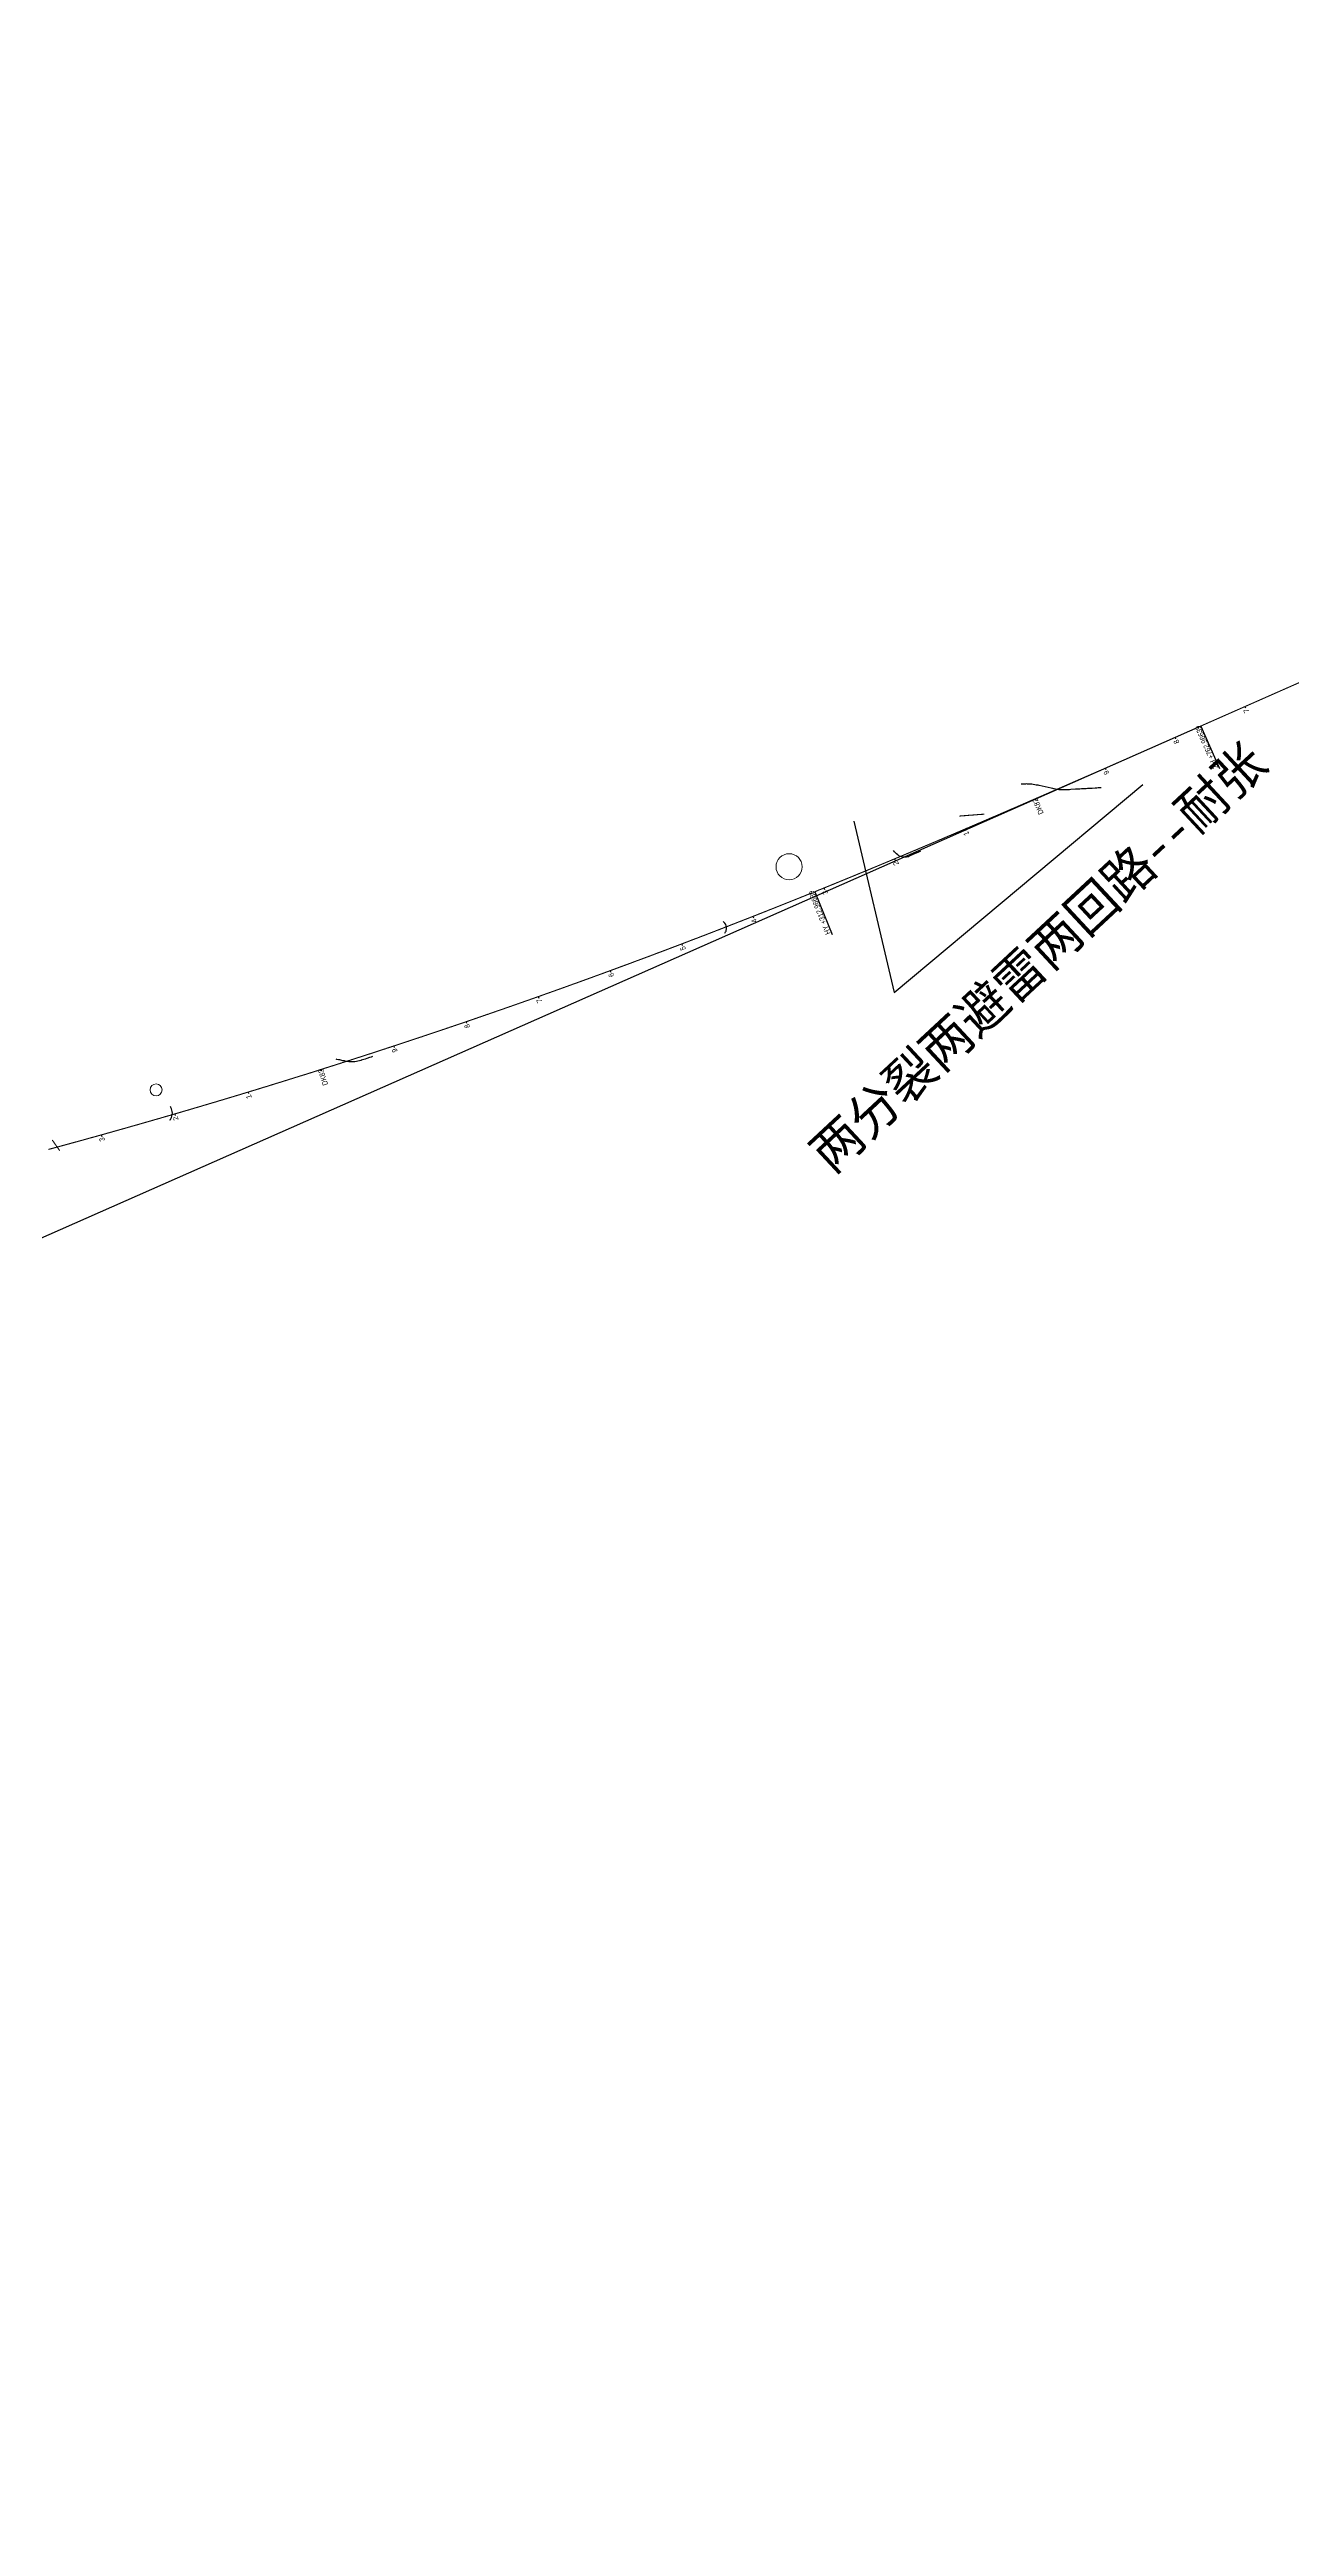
# Model space of a CAD drawing. Header units: millimetres. Extents: x 497834 to 621495, y 3353175 to 3430424.
# Drawn here: x 597195 to 598820, y 3391055 to 3394296 of the extents above; entities that cross this region are included whole.
import ezdxf

# ---------------------------------------------------------------- set-up
doc = ezdxf.new("R2010")
doc.units = ezdxf.units.MM
for name, color, linetype in [('DK改路中线', 7, 'Continuous'), ('dl2', 7, 'Continuous'), ('房屋圆', 7, 'Continuous'), ('沪乍杭打线-0.0-200.8段-施工系转设计系成果-2000坐标系-左线_中线_交点', 7, 'Continuous'), ('沪乍杭打线-0.0-200.8段-施工系转设计系成果-2000坐标系-左线_五大桩', 7, 'Continuous'), ('沪乍杭打线-0.0-200.8段-施工系转设计系成果-2000坐标系-左线_里程', 7, 'Continuous'), ('电力--两分裂两避雷两回路--耐张--0', 7, 'Continuous')]:
    doc.layers.add(name, color=color, linetype=linetype)
doc.styles.add('PM_LC', font='slromans.shx', dxfattribs={"width": 0.75, "bigfont": 'hztxt.shx'})
doc.styles.add('PM_QX', font='slromans.shx', dxfattribs={"width": 0.75, "bigfont": 'hztxt.shx'})

msp = doc.modelspace()

# ---------------------------------------------------------------- linework, layer by layer
at = {"layer": 'DK改路中线', "color": 3, "linetype": 'Continuous', "ltscale": 2, "flags": 128}
for points in [[(598466.4, 3393335.3), (598468.4, 3393335.3), (598470.4, 3393335.3), (598472.4, 3393335.3), (598472.7, 3393335.3, -0.053958), (598474.4, 3393335.3), (598476.4, 3393335.2), (598478.4, 3393335.1), (598480.4, 3393334.9), (598482.4, 3393334.7), (598484.3, 3393334.4), (598486.3, 3393334), (598488.3, 3393333.7), (598489.8, 3393333.4), (598490.2, 3393333.3), (598505.9, 3393329.8), (598507.8, 3393329.3), (598509, 3393329.1, 0.069437), (598509.8, 3393328.9), (598511.7, 3393328.5), (598513.7, 3393328.2), (598515.7, 3393327.9), (598517.7, 3393327.8), (598519.7, 3393327.6), (598521.7, 3393327.6), (598523.7, 3393327.6), (598525.5, 3393327.7), (598525.7, 3393327.7), (598527.7, 3393327.8), (598529.7, 3393327.9), (598531.7, 3393328), (598537.6, 3393328.4), (598539.6, 3393328.5), (598541.6, 3393328.6), (598543.6, 3393328.7), (598545.6, 3393328.8), (598551.6, 3393329.2), (598553.6, 3393329.3), (598557.6, 3393329.5), (598559.6, 3393329.6), (598563.6, 3393329.9), (598565.6, 3393330), (598567.6, 3393330.1), (598569.6, 3393330.2), (598571.1, 3393330.3)], [(598334.9, 3393246.9), (598333.1, 3393246.1), (598331.2, 3393245.3), (598325.7, 3393242.9), (598323.9, 3393242.1), (598320.2, 3393240.5), (598320, 3393240.3, -0.330122), (598318.4, 3393239.7), (598316.4, 3393239.3), (598314.4, 3393239.1), (598312.4, 3393239.1), (598310.5, 3393239.5), (598308.6, 3393240.1), (598306.7, 3393240.9), (598305.1, 3393242), (598303.5, 3393243.3), (598302.5, 3393244.3), (598302.2, 3393244.7), (598300.9, 3393246.3), (598299.6, 3393247.8)], [(598078.8, 3393139.7), (598079.8, 3393141.5), (598079.8, 3393141.5, 0.364526), (598080.6, 3393143.3), (598081, 3393145.3), (598081, 3393147.3), (598080.6, 3393149.2), (598079.9, 3393151.1), (598078.7, 3393152.7), (598077.3, 3393154.1), (598077.3, 3393154.2), (598076.5, 3393154.8)], [(597617.7, 3392978.2), (597615.8, 3392977.5), (597613.9, 3392976.9), (597610.1, 3392975.6), (597608.2, 3392975), (597606.3, 3392974.4), (597604.4, 3392973.7), (597603, 3392973.3, -0.135527), (597602.5, 3392973.1), (597600.6, 3392972.6), (597598.6, 3392972.1), (597596.7, 3392971.7), (597594.7, 3392971.5), (597592.7, 3392971.3), (597590.7, 3392971.2), (597588.7, 3392971.3), (597586.7, 3392971.4), (597584.7, 3392971.6), (597582.8, 3392971.9), (597581.8, 3392972.1), (597580.8, 3392972.4), (597578.8, 3392972.8), (597574.9, 3392973.7), (597573, 3392974.1), (597571, 3392974.5), (597570, 3392974.7)], [(597352.5, 3392894.9), (597353, 3392895.7, 0.287128), (597353.6, 3392896.5), (597354.5, 3392898.3), (597355.2, 3392900.2), (597355.6, 3392902.2), (597355.7, 3392904.2), (597355.6, 3392906.2), (597355.2, 3392908.1), (597354.5, 3392910), (597353.8, 3392911.6), (597353.6, 3392911.8), (597353.1, 3392912.7)]]:
    msp.add_lwpolyline(points, format="xyb", dxfattribs=at)
at = {"layer": 'DK改路中线', "color": 3, "linetype": 'Continuous', "ltscale": 2, "const_width": 1.4, "flags": 128}
for points in [[(598385.7, 3393292.9), (598387.6, 3393293.1), (598389.6, 3393293.2), (598391.6, 3393293.4), (598393.6, 3393293.5), (598395.6, 3393293.7), (598397.6, 3393293.9), (598399.6, 3393294), (598401.6, 3393294.2), (598403.6, 3393294.3), (598405.6, 3393294.5), (598407.6, 3393294.6), (598409.6, 3393294.8), (598413.6, 3393295.1), (598415.6, 3393295.2), (598417.6, 3393295.4), (598418.3, 3393295.4)], [(597208.3, 3392855), (597207.2, 3392856.6), (597206, 3392858.2), (597204.9, 3392859.9), (597203.7, 3392861.5), (597202.6, 3392863.1), (597201.4, 3392864.8), (597200.3, 3392866.4), (597199.1, 3392868), (597198.4, 3392869)]]:
    msp.add_lwpolyline(points, dxfattribs=at)
at = {"layer": 'dl2', "color": 3, "linetype": 'Continuous', "ltscale": 2, "const_width": 1.4, "flags": 128}
msp.add_lwpolyline([(600705.3, 3394295.4), (598701.9, 3393410.8), (598701, 3393410.4), (598700, 3393410), (598699.1, 3393409.6), (598698.2, 3393409.2), (598697.3, 3393408.8), (598696.4, 3393408.4), (598695.5, 3393408), (598694.6, 3393407.6), (598693.6, 3393407.2), (598692.7, 3393406.8), (598691.8, 3393406.3), (598690.9, 3393405.9), (598690, 3393405.5), (598689.1, 3393405.1), (598688.2, 3393404.7), (598687.2, 3393404.3), (598686.3, 3393403.9), (598685.4, 3393403.5), (598684.5, 3393403.1), (598683.6, 3393402.7), (598682.7, 3393402.3), (598681.8, 3393401.9), (598680.8, 3393401.5), (598679.9, 3393401.1), (598679, 3393400.7), (598678.1, 3393400.3), (598677.2, 3393399.9), (598676.3, 3393399.5), (598675.3, 3393399.1), (598674.4, 3393398.7), (598673.5, 3393398.3), (598672.6, 3393397.9), (598671.7, 3393397.5), (598670.8, 3393397.1), (598669.9, 3393396.7), (598668.9, 3393396.3), (598668, 3393395.8), (598667.1, 3393395.4), (598666.2, 3393395), (598665.3, 3393394.6), (598664.4, 3393394.2), (598663.5, 3393393.8), (598662.5, 3393393.4), (598661.6, 3393393), (598660.7, 3393392.6), (598659.8, 3393392.2), (598658.9, 3393391.8), (598658, 3393391.4), (598657.1, 3393391), (598656.1, 3393390.6), (598655.2, 3393390.2), (598654.3, 3393389.8), (598653.4, 3393389.4), (598652.5, 3393389), (598651.6, 3393388.6), (598650.6, 3393388.2), (598649.7, 3393387.8), (598648.8, 3393387.4), (598647.9, 3393387), (598647, 3393386.6), (598646.1, 3393386.2), (598645.2, 3393385.8), (598644.2, 3393385.4), (598643.3, 3393384.9), (598642.4, 3393384.5), (598641.5, 3393384.1), (598640.6, 3393383.7), (598639.7, 3393383.3), (598638.8, 3393382.9), (598637.8, 3393382.5), (598636.9, 3393382.1), (598636, 3393381.7), (598635.1, 3393381.3), (598634.2, 3393380.9), (598633.3, 3393380.5), (598632.3, 3393380.1), (598631.4, 3393379.7), (598630.5, 3393379.3), (598629.6, 3393378.9), (598628.7, 3393378.5), (598627.8, 3393378.1), (598626.9, 3393377.7), (598625.9, 3393377.3), (598625, 3393376.9), (598624.1, 3393376.5), (598623.2, 3393376.1), (598622.3, 3393375.7), (598621.4, 3393375.3), (598620.5, 3393374.9), (598619.5, 3393374.5), (598618.6, 3393374.1), (598617.7, 3393373.7), (598616.8, 3393373.3), (598615.9, 3393372.8), (598615, 3393372.4), (598614, 3393372), (598613.1, 3393371.6), (598612.2, 3393371.2), (598611.3, 3393370.8), (598610.4, 3393370.4), (598609.5, 3393370), (598608.6, 3393369.6), (598607.6, 3393369.2), (598606.7, 3393368.8), (598605.8, 3393368.4), (598604.9, 3393368), (598604, 3393367.6), (598603.1, 3393367.2), (598602.1, 3393366.8), (598601.2, 3393366.4), (598600.3, 3393366), (598599.4, 3393365.6), (598598.5, 3393365.2), (598597.6, 3393364.8), (598596.7, 3393364.4), (598595.7, 3393364), (598594.8, 3393363.6), (598593.9, 3393363.2), (598593, 3393362.8), (598592.1, 3393362.4), (598591.2, 3393362), (598590.2, 3393361.6), (598589.3, 3393361.2), (598588.4, 3393360.8), (598587.5, 3393360.4), (598586.6, 3393360), (598585.7, 3393359.6), (598584.8, 3393359.2), (598583.8, 3393358.8), (598582.9, 3393358.4), (598582, 3393357.9), (598581.1, 3393357.5), (598580.2, 3393357.1), (598579.3, 3393356.7), (598578.3, 3393356.3), (598577.4, 3393355.9), (598576.5, 3393355.5), (598575.6, 3393355.1), (598574.7, 3393354.7), (598573.8, 3393354.3), (598572.9, 3393353.9), (598571.9, 3393353.5), (598571, 3393353.1), (598570.1, 3393352.7), (598569.2, 3393352.3), (598568.3, 3393351.9), (598567.4, 3393351.5), (598566.4, 3393351.1), (598565.5, 3393350.7), (598564.6, 3393350.3), (598563.7, 3393349.9), (598562.8, 3393349.5), (598561.9, 3393349.1), (598560.9, 3393348.7), (598560, 3393348.3), (598559.1, 3393347.9), (598558.2, 3393347.5), (598557.3, 3393347.1), (598556.4, 3393346.7), (598555.5, 3393346.3), (598554.5, 3393345.9), (598553.6, 3393345.5), (598552.7, 3393345.1), (598551.8, 3393344.7), (598550.9, 3393344.3), (598550, 3393343.9), (598549, 3393343.5), (598548.1, 3393343.1), (598547.2, 3393342.7), (598546.3, 3393342.3), (598545.4, 3393341.9), (598544.5, 3393341.5), (598543.5, 3393341.1), (598542.6, 3393340.7), (598541.7, 3393340.3), (598540.8, 3393339.9), (598539.9, 3393339.5), (598539, 3393339.1), (598538, 3393338.7), (598537.1, 3393338.3), (598536.2, 3393337.9), (598535.3, 3393337.5), (598534.4, 3393337.1), (598533.5, 3393336.7), (598532.6, 3393336.3), (598531.6, 3393335.9), (598530.7, 3393335.5), (598529.8, 3393335.1), (598528.9, 3393334.7), (598528, 3393334.3), (598527.1, 3393333.9), (598526.1, 3393333.5), (598525.2, 3393333.1), (598524.3, 3393332.7), (598523.4, 3393332.3), (598522.5, 3393331.9), (598521.6, 3393331.5), (598520.6, 3393331.1), (598519.7, 3393330.7), (598518.8, 3393330.3), (598517.9, 3393329.9), (598517, 3393329.5), (598516.1, 3393329.1), (598515.1, 3393328.7), (598514.2, 3393328.3), (598513.3, 3393327.9), (598512.4, 3393327.5), (598511.5, 3393327.1), (598510.6, 3393326.7), (598509.6, 3393326.3), (598508.7, 3393325.9), (598507.8, 3393325.5), (598506.9, 3393325.1), (598506, 3393324.7), (598505.1, 3393324.3), (598504.1, 3393323.9), (598503.2, 3393323.5), (598502.3, 3393323.1), (598501.4, 3393322.7), (598500.5, 3393322.3), (598499.6, 3393321.9), (598498.6, 3393321.5), (598497.7, 3393321.1), (598496.8, 3393320.7), (598495.9, 3393320.3), (598495, 3393319.9), (598494.1, 3393319.5), (598493.1, 3393319.1), (598492.2, 3393318.7), (598491.3, 3393318.3), (598490.4, 3393317.9), (598489.5, 3393317.5), (598488.6, 3393317.1), (598487.6, 3393316.7), (598486.7, 3393316.3), (598485.8, 3393315.9), (598484.9, 3393315.5), (598484, 3393315.1), (598483.1, 3393314.7), (598482.1, 3393314.3), (598481.2, 3393313.9), (598480.3, 3393313.5), (598479.4, 3393313.1), (598478.5, 3393312.7), (598477.5, 3393312.3), (598476.6, 3393311.9), (598475.7, 3393311.5), (598474.8, 3393311.1), (598473.9, 3393310.7), (598473, 3393310.3), (598472, 3393309.9), (598471.1, 3393309.5), (598470.2, 3393309.1), (598469.3, 3393308.7), (598468.4, 3393308.3), (598467.5, 3393307.9), (598466.5, 3393307.5), (598465.6, 3393307.1), (598464.7, 3393306.7), (598463.8, 3393306.3), (598462.9, 3393305.9), (598462, 3393305.5), (598461, 3393305.1), (598460.1, 3393304.7), (598459.2, 3393304.3), (598458.3, 3393303.9), (598457.4, 3393303.5), (598456.4, 3393303.1), (598455.5, 3393302.8), (598454.6, 3393302.4), (598453.7, 3393302), (598452.8, 3393301.6), (598451.9, 3393301.2), (598450.9, 3393300.8), (598450, 3393300.4), (598449.1, 3393300), (598448.2, 3393299.6), (598447.3, 3393299.2), (598446.3, 3393298.8), (598445.4, 3393298.4), (598444.5, 3393298), (598443.6, 3393297.6), (598442.7, 3393297.2), (598441.8, 3393296.8), (598440.8, 3393296.4), (598439.9, 3393296), (598439, 3393295.6), (598438.1, 3393295.2), (598437.2, 3393294.8), (598436.2, 3393294.4), (598435.3, 3393294), (598434.4, 3393293.6), (598433.5, 3393293.2), (598432.6, 3393292.8), (598431.7, 3393292.4), (598430.7, 3393292), (598429.8, 3393291.7), (598428.9, 3393291.3), (598428, 3393290.9), (598427.1, 3393290.5), (598426.1, 3393290.1), (598425.2, 3393289.7), (598424.3, 3393289.3), (598423.4, 3393288.9), (598422.5, 3393288.5), (598421.6, 3393288.1), (598420.6, 3393287.7), (598419.7, 3393287.3), (598418.8, 3393286.9), (598417.9, 3393286.5), (598417, 3393286.1), (598416, 3393285.7), (598415.1, 3393285.3), (598414.2, 3393284.9), (598413.3, 3393284.5), (598412.4, 3393284.1), (598411.4, 3393283.8), (598410.5, 3393283.4), (598409.6, 3393283), (598408.7, 3393282.6), (598407.8, 3393282.2), (598406.9, 3393281.8), (598405.9, 3393281.4), (598405, 3393281), (598404.1, 3393280.6), (598403.2, 3393280.2), (598402.3, 3393279.8), (598401.3, 3393279.4), (598400.4, 3393279), (598399.5, 3393278.6), (598398.6, 3393278.2), (598397.7, 3393277.8), (598396.7, 3393277.5), (598395.8, 3393277.1), (598394.9, 3393276.7), (598394, 3393276.3), (598393.1, 3393275.9), (598392.1, 3393275.5), (598391.2, 3393275.1), (598390.3, 3393274.7), (598389.4, 3393274.3), (598388.5, 3393273.9), (598387.5, 3393273.5), (598386.6, 3393273.1), (598385.7, 3393272.7), (598384.8, 3393272.3), (598383.9, 3393271.9), (598382.9, 3393271.6), (598382, 3393271.2), (598381.1, 3393270.8), (598380.2, 3393270.4), (598379.3, 3393270), (598378.3, 3393269.6), (598377.4, 3393269.2), (598376.5, 3393268.8), (598375.6, 3393268.4), (598374.7, 3393268), (598373.7, 3393267.6), (598372.8, 3393267.2), (598371.9, 3393266.9), (598371, 3393266.5), (598370.1, 3393266.1), (598369.1, 3393265.7), (598368.2, 3393265.3), (598367.3, 3393264.9), (598366.4, 3393264.5), (598365.5, 3393264.1), (598364.5, 3393263.7), (598363.6, 3393263.3), (598362.7, 3393262.9), (598361.8, 3393262.5), (598360.9, 3393262.2), (598359.9, 3393261.8), (598359, 3393261.4), (598358.1, 3393261), (598357.2, 3393260.6), (598356.3, 3393260.2), (598355.3, 3393259.8), (598354.4, 3393259.4), (598353.5, 3393259), (598352.6, 3393258.6), (598351.7, 3393258.3), (598350.7, 3393257.9), (598349.8, 3393257.5), (598348.9, 3393257.1), (598348, 3393256.7), (598347.1, 3393256.3), (598346.1, 3393255.9), (598345.2, 3393255.5), (598344.3, 3393255.1), (598343.4, 3393254.7), (598342.4, 3393254.4), (598341.5, 3393254), (598340.6, 3393253.6), (598339.7, 3393253.2), (598338.8, 3393252.8), (598337.8, 3393252.4), (598336.9, 3393252), (598336, 3393251.6), (598335.1, 3393251.2), (598334.2, 3393250.9), (598333.2, 3393250.5), (598332.3, 3393250.1), (598331.4, 3393249.7), (598330.5, 3393249.3), (598329.6, 3393248.9), (598328.6, 3393248.5), (598327.7, 3393248.1), (598326.8, 3393247.7), (598325.9, 3393247.4), (598324.9, 3393247), (598324, 3393246.6), (598323.1, 3393246.2), (598322.2, 3393245.8), (598321.3, 3393245.4), (598320.3, 3393245), (598319.4, 3393244.6), (598318.5, 3393244.3), (598317.6, 3393243.9), (598316.6, 3393243.5), (598315.7, 3393243.1), (598314.8, 3393242.7), (598313.9, 3393242.3), (598313, 3393241.9), (598312, 3393241.5), (598311.1, 3393241.2), (598310.2, 3393240.8), (598309.3, 3393240.4), (598308.3, 3393240), (598307.4, 3393239.6), (598306.5, 3393239.2), (598305.6, 3393238.8), (598304.7, 3393238.5), (598303.7, 3393238.1), (598302.8, 3393237.7), (598301.9, 3393237.3), (598301, 3393236.9), (598300, 3393236.5), (598299.1, 3393236.1), (598298.2, 3393235.8), (598297.3, 3393235.4), (598296.4, 3393235), (598295.4, 3393234.6), (598294.5, 3393234.2), (598293.6, 3393233.8), (598292.7, 3393233.4), (598291.7, 3393233.1), (598290.8, 3393232.7), (598289.9, 3393232.3), (598289, 3393231.9), (598288, 3393231.5), (598287.1, 3393231.1), (598286.2, 3393230.8), (598285.3, 3393230.4), (598284.4, 3393230), (598283.4, 3393229.6), (598282.5, 3393229.2), (598281.6, 3393228.8), (598280.7, 3393228.4), (598279.7, 3393228.1), (598278.8, 3393227.7), (598277.9, 3393227.3), (598277, 3393226.9), (598276, 3393226.5), (598275.1, 3393226.1), (598274.2, 3393225.8), (598273.3, 3393225.4), (598272.3, 3393225), (598271.4, 3393224.6), (598270.5, 3393224.2), (598269.6, 3393223.8), (598268.7, 3393223.5), (598267.7, 3393223.1), (598266.8, 3393222.7), (598265.9, 3393222.3), (598265, 3393221.9), (598264, 3393221.6), (598263.1, 3393221.2), (598262.2, 3393220.8), (598261.3, 3393220.4), (598260.3, 3393220), (598259.4, 3393219.6), (598258.5, 3393219.3), (598257.6, 3393218.9), (598256.6, 3393218.5), (598255.7, 3393218.1), (598254.8, 3393217.7), (598253.9, 3393217.4), (598252.9, 3393217), (598252, 3393216.6), (598251.1, 3393216.2), (598250.2, 3393215.8), (598249.2, 3393215.4), (598248.3, 3393215.1), (598247.4, 3393214.7), (598246.5, 3393214.3), (598245.5, 3393213.9), (598244.6, 3393213.5), (598243.7, 3393213.2), (598242.8, 3393212.8), (598241.8, 3393212.4), (598240.9, 3393212), (598240, 3393211.6), (598239.1, 3393211.3), (598238.1, 3393210.9), (598237.2, 3393210.5), (598236.3, 3393210.1), (598235.4, 3393209.7), (598234.4, 3393209.4), (598233.5, 3393209), (598232.6, 3393208.6), (598231.7, 3393208.2), (598230.7, 3393207.8), (598229.8, 3393207.5), (598228.9, 3393207.1), (598228, 3393206.7), (598227, 3393206.3), (598226.1, 3393206), (598225.2, 3393205.6), (598224.3, 3393205.2), (598223.3, 3393204.8), (598222.4, 3393204.4), (598221.5, 3393204.1), (598220.6, 3393203.7), (598219.6, 3393203.3), (598218.7, 3393202.9), (598217.8, 3393202.6), (598216.9, 3393202.2), (598215.9, 3393201.8), (598215, 3393201.4), (598214.1, 3393201), (598213.2, 3393200.7), (598212.2, 3393200.3), (598211.3, 3393199.9), (598210.4, 3393199.5), (598209.4, 3393199.2), (598208.5, 3393198.8), (598207.6, 3393198.4), (598206.7, 3393198), (598205.7, 3393197.7), (598204.8, 3393197.3), (598203.9, 3393196.9), (598203, 3393196.5), (598202, 3393196.2), (598201.1, 3393195.8), (598200.2, 3393195.4), (598199.3, 3393195), (598198.3, 3393194.6), (598197.4, 3393194.3), (598196.5, 3393193.9, -0.27261), (598195.8, 3393193.2), (598195, 3393192.6), (598194.1, 3393192.2), (598193.1, 3393192), (598192.1, 3393192), (598191.8, 3393192), (598191.1, 3393191.7), (598190.2, 3393191.4), (598189.3, 3393191), (598188.4, 3393190.6), (598187.4, 3393190.2), (598187.2, 3393190.2), (598186.5, 3393189.9), (598185.6, 3393189.5), (598184.6, 3393189.1), (598183.7, 3393188.7), (598182.8, 3393188.4), (598182.6, 3393188.3), (598181.9, 3393188), (598180.9, 3393187.6), (598180, 3393187.3), (598179.1, 3393186.9), (598178.2, 3393186.5), (598177.9, 3393186.4), (598177.2, 3393186.1), (598176.3, 3393185.8), (598175.4, 3393185.4), (598174.4, 3393185), (598173.5, 3393184.6), (598173.3, 3393184.6), (598172.6, 3393184.3), (598171.7, 3393183.9), (598170.7, 3393183.5), (598169.8, 3393183.2), (598168.9, 3393182.8), (598168.6, 3393182.7), (598167.9, 3393182.4), (598167, 3393182), (598166.1, 3393181.7), (598165.2, 3393181.3), (598164.2, 3393180.9), (598164, 3393180.8), (598163.3, 3393180.6), (598162.4, 3393180.2), (598161.4, 3393179.8), (598160.5, 3393179.4), (598159.6, 3393179.1), (598159.4, 3393179), (598158.7, 3393178.7), (598157.7, 3393178.3), (598156.8, 3393178), (598155.9, 3393177.6), (598154.9, 3393177.2), (598154.7, 3393177.1), (598154, 3393176.8), (598153.1, 3393176.5), (598152.2, 3393176.1), (598151.2, 3393175.7), (598150.3, 3393175.4), (598150.1, 3393175.3), (598149.4, 3393175), (598148.4, 3393174.6), (598147.5, 3393174.3), (598146.6, 3393173.9), (598145.7, 3393173.5), (598145.4, 3393173.4), (598144.7, 3393173.1), (598143.8, 3393172.8), (598142.9, 3393172.4), (598141.9, 3393172), (598141, 3393171.7), (598140.8, 3393171.6), (598140.1, 3393171.3), (598139.1, 3393170.9), (598138.2, 3393170.6), (598137.3, 3393170.2), (598136.4, 3393169.8), (598136.1, 3393169.7), (598135.4, 3393169.5), (598134.5, 3393169.1), (598133.6, 3393168.7), (598132.6, 3393168.4), (598131.7, 3393168), (598131.5, 3393167.9), (598130.8, 3393167.6), (598129.9, 3393167.3), (598128.9, 3393166.9), (598128, 3393166.5), (598127.1, 3393166.1), (598126.8, 3393166.1), (598126.1, 3393165.8), (598125.2, 3393165.4), (598124.3, 3393165), (598123.3, 3393164.7), (598122.4, 3393164.3), (598122.2, 3393164.2), (598121.5, 3393163.9), (598120.5, 3393163.6), (598119.6, 3393163.2), (598118.7, 3393162.8), (598117.8, 3393162.5), (598117.5, 3393162.4), (598116.8, 3393162.1), (598115.9, 3393161.7), (598115, 3393161.4), (598114, 3393161), (598113.1, 3393160.7), (598112.9, 3393160.6), (598112.2, 3393160.3), (598111.2, 3393159.9), (598110.3, 3393159.6), (598109.4, 3393159.2), (598108.4, 3393158.8), (598108.2, 3393158.7), (598107.5, 3393158.5), (598106.6, 3393158.1), (598105.7, 3393157.7), (598104.7, 3393157.4), (598103.8, 3393157), (598103.6, 3393156.9), (598102.9, 3393156.6), (598101.9, 3393156.3), (598101, 3393155.9), (598100.1, 3393155.5), (598099.1, 3393155.2), (598098.9, 3393155.1), (598098.2, 3393154.8), (598097.3, 3393154.5), (598096.3, 3393154.1), (598095.4, 3393153.7), (598094.5, 3393153.4), (598094.3, 3393153.3), (598093.5, 3393153), (598092.6, 3393152.6), (598091.7, 3393152.3), (598090.8, 3393151.9), (598089.8, 3393151.5), (598089.6, 3393151.5), (598088.9, 3393151.2), (598088, 3393150.8), (598087, 3393150.5), (598086.1, 3393150.1), (598085.2, 3393149.7), (598084.9, 3393149.6), (598084.2, 3393149.4), (598083.3, 3393149), (598082.4, 3393148.6), (598081.4, 3393148.3), (598080.5, 3393147.9), (598080.3, 3393147.8), (598079.6, 3393147.6), (598078.6, 3393147.2), (598077.7, 3393146.8), (598076.8, 3393146.5), (598075.8, 3393146.1), (598075.6, 3393146), (598074.9, 3393145.7), (598074, 3393145.4), (598073, 3393145), (598072.1, 3393144.7), (598071.2, 3393144.3), (598071, 3393144.2), (598070.2, 3393143.9), (598069.3, 3393143.6), (598068.4, 3393143.2), (598067.4, 3393142.9), (598066.5, 3393142.5), (598066.3, 3393142.4), (598065.6, 3393142.1), (598064.6, 3393141.8), (598063.7, 3393141.4), (598062.8, 3393141.1), (598061.9, 3393140.7), (598061.6, 3393140.6), (598060.9, 3393140.3), (598060, 3393140), (598059.1, 3393139.6), (598058.1, 3393139.3), (598057.2, 3393138.9), (598057, 3393138.8), (598056.3, 3393138.5), (598055.3, 3393138.2), (598054.4, 3393137.8), (598053.5, 3393137.5), (598052.5, 3393137.1), (598052.3, 3393137), (598051.6, 3393136.7), (598050.7, 3393136.4), (598049.7, 3393136), (598048.8, 3393135.7), (598047.9, 3393135.3), (598047.6, 3393135.2), (598046.9, 3393135), (598046, 3393134.6), (598045, 3393134.2), (598044.1, 3393133.9), (598043.2, 3393133.5), (598043, 3393133.4), (598042.2, 3393133.2), (598041.3, 3393132.8), (598040.4, 3393132.5), (598039.4, 3393132.1), (598038.5, 3393131.7), (598038.3, 3393131.6), (598037.6, 3393131.4), (598036.6, 3393131), (598035.7, 3393130.7), (598034.8, 3393130.3), (598033.8, 3393130), (598033.6, 3393129.9), (598032.9, 3393129.6), (598032, 3393129.2), (598031, 3393128.9), (598030.1, 3393128.5), (598029.2, 3393128.2), (598028.9, 3393128.1), (598028.2, 3393127.8), (598027.3, 3393127.5), (598026.4, 3393127.1), (598025.4, 3393126.7), (598024.5, 3393126.4), (598024.3, 3393126.3), (598023.6, 3393126), (598022.6, 3393125.7), (598021.7, 3393125.3), (598020.8, 3393125), (598019.8, 3393124.6), (598019.6, 3393124.5), (598018.9, 3393124.3), (598018, 3393123.9), (598017, 3393123.5), (598016.1, 3393123.2), (598015.1, 3393122.8), (598014.9, 3393122.8), (598014.2, 3393122.5), (598013.3, 3393122.1), (598012.3, 3393121.8), (598011.4, 3393121.4), (598010.5, 3393121.1), (598010.2, 3393121), (598009.5, 3393120.7), (598008.6, 3393120.4), (598007.7, 3393120), (598006.7, 3393119.7), (598005.8, 3393119.3), (598005.6, 3393119.2), (598004.9, 3393118.9), (598003.9, 3393118.6), (598003, 3393118.2), (598002.1, 3393117.9), (598001.1, 3393117.5), (598000.9, 3393117.4), (598000.2, 3393117.2), (597999.2, 3393116.8), (597998.3, 3393116.5), (597997.4, 3393116.1), (597996.4, 3393115.8), (597996.2, 3393115.7), (597995.5, 3393115.4), (597994.6, 3393115.1), (597993.6, 3393114.7), (597992.7, 3393114.4), (597991.8, 3393114), (597991.5, 3393113.9), (597990.8, 3393113.7), (597989.9, 3393113.3), (597989, 3393113), (597988, 3393112.6), (597987.1, 3393112.3), (597986.9, 3393112.2), (597986.1, 3393111.9), (597985.2, 3393111.5), (597984.3, 3393111.2), (597983.3, 3393110.8), (597982.4, 3393110.5), (597982.2, 3393110.4), (597981.5, 3393110.1), (597980.5, 3393109.8), (597979.6, 3393109.4), (597978.7, 3393109.1), (597977.7, 3393108.7), (597977.5, 3393108.7), (597976.8, 3393108.4), (597975.8, 3393108), (597974.9, 3393107.7), (597974, 3393107.3), (597973, 3393107), (597972.8, 3393106.9), (597972.1, 3393106.6), (597971.2, 3393106.3), (597970.2, 3393105.9), (597969.3, 3393105.6), (597968.3, 3393105.2), (597968.1, 3393105.2), (597967.4, 3393104.9), (597966.5, 3393104.5), (597965.5, 3393104.2), (597964.6, 3393103.9), (597963.7, 3393103.5), (597963.4, 3393103.4), (597962.7, 3393103.2), (597961.8, 3393102.8), (597960.8, 3393102.5), (597959.9, 3393102.1), (597959, 3393101.8), (597958.7, 3393101.7), (597958, 3393101.4), (597957.1, 3393101.1), (597956.2, 3393100.7), (597955.2, 3393100.4), (597954.3, 3393100), (597954.1, 3393099.9), (597953.3, 3393099.7), (597952.4, 3393099.3), (597951.5, 3393099), (597950.5, 3393098.6), (597949.6, 3393098.3), (597949.4, 3393098.2), (597948.7, 3393097.9), (597947.7, 3393097.6), (597946.8, 3393097.2), (597945.8, 3393096.9), (597944.9, 3393096.5), (597944.7, 3393096.5), (597944, 3393096.2), (597943, 3393095.9), (597942.1, 3393095.5), (597941.2, 3393095.2), (597940.2, 3393094.8), (597940, 3393094.7), (597939.3, 3393094.5), (597938.3, 3393094.1), (597937.4, 3393093.8), (597936.5, 3393093.4), (597935.5, 3393093.1), (597935.3, 3393093), (597934.6, 3393092.7), (597933.6, 3393092.4), (597932.7, 3393092.1), (597931.8, 3393091.7), (597930.8, 3393091.4), (597930.6, 3393091.3), (597929.9, 3393091), (597929, 3393090.7), (597928, 3393090.3), (597927.1, 3393090), (597926.1, 3393089.6), (597925.9, 3393089.6), (597925.2, 3393089.3), (597924.3, 3393089), (597923.3, 3393088.6), (597922.4, 3393088.3), (597921.4, 3393087.9), (597921.2, 3393087.8), (597920.5, 3393087.6), (597919.6, 3393087.2), (597918.6, 3393086.9), (597917.7, 3393086.5), (597916.7, 3393086.2), (597916.5, 3393086.1), (597915.8, 3393085.9), (597914.9, 3393085.5), (597913.9, 3393085.2), (597913, 3393084.8), (597912.1, 3393084.5), (597911.8, 3393084.4), (597911.1, 3393084.1), (597910.2, 3393083.8), (597909.2, 3393083.5), (597908.3, 3393083.1), (597907.4, 3393082.8), (597907.1, 3393082.7), (597906.4, 3393082.4), (597905.5, 3393082.1), (597904.5, 3393081.7), (597903.6, 3393081.4), (597902.7, 3393081.1), (597902.4, 3393081), (597901.7, 3393080.7), (597900.8, 3393080.4), (597899.8, 3393080), (597898.9, 3393079.7), (597898, 3393079.4), (597897.7, 3393079.3), (597897, 3393079), (597896.1, 3393078.7), (597895.1, 3393078.3), (597894.2, 3393078), (597893.3, 3393077.7), (597893, 3393077.6), (597892.3, 3393077.3), (597891.4, 3393077), (597890.4, 3393076.6), (597889.5, 3393076.3), (597888.6, 3393075.9), (597888.3, 3393075.9), (597887.6, 3393075.6), (597886.7, 3393075.3), (597885.7, 3393074.9), (597884.8, 3393074.6), (597883.9, 3393074.2), (597883.6, 3393074.2), (597882.9, 3393073.9), (597882, 3393073.6), (597881, 3393073.2), (597880.1, 3393072.9), (597879.2, 3393072.6), (597878.9, 3393072.5), (597878.2, 3393072.2), (597877.3, 3393071.9), (597876.3, 3393071.5), (597875.4, 3393071.2), (597874.4, 3393070.9), (597874.2, 3393070.8), (597873.5, 3393070.5), (597872.6, 3393070.2), (597871.6, 3393069.8), (597870.7, 3393069.5), (597869.7, 3393069.2), (597869.5, 3393069.1), (597868.8, 3393068.8), (597867.9, 3393068.5), (597866.9, 3393068.2), (597866, 3393067.8), (597865, 3393067.5), (597864.8, 3393067.4), (597864.1, 3393067.1), (597863.2, 3393066.8), (597862.2, 3393066.5), (597861.3, 3393066.1), (597860.3, 3393065.8), (597860.1, 3393065.7), (597859.4, 3393065.5), (597858.4, 3393065.1), (597857.5, 3393064.8), (597856.6, 3393064.4), (597855.6, 3393064.1), (597855.4, 3393064), (597854.7, 3393063.8), (597853.7, 3393063.4), (597852.8, 3393063.1), (597851.9, 3393062.8), (597850.9, 3393062.4), (597850.7, 3393062.3), (597850, 3393062.1), (597849, 3393061.8), (597848.1, 3393061.4), (597847.1, 3393061.1), (597846.2, 3393060.7), (597846, 3393060.7), (597845.3, 3393060.4), (597844.3, 3393060.1), (597843.4, 3393059.7), (597842.4, 3393059.4), (597841.5, 3393059.1), (597841.3, 3393059), (597840.5, 3393058.7), (597839.6, 3393058.4), (597838.7, 3393058.1), (597837.7, 3393057.7), (597836.8, 3393057.4), (597836.5, 3393057.3), (597835.8, 3393057.1), (597834.9, 3393056.7), (597833.9, 3393056.4), (597833, 3393056.1), (597832.1, 3393055.7), (597831.8, 3393055.7), (597831.1, 3393055.4), (597830.2, 3393055.1), (597829.2, 3393054.7), (597828.3, 3393054.4), (597827.4, 3393054.1), (597827.1, 3393054), (597826.4, 3393053.7), (597825.5, 3393053.4), (597824.5, 3393053.1), (597823.6, 3393052.7), (597822.6, 3393052.4), (597822.4, 3393052.3), (597821.7, 3393052.1), (597820.7, 3393051.7), (597819.8, 3393051.4), (597818.9, 3393051.1), (597817.9, 3393050.7), (597817.7, 3393050.7), (597817, 3393050.4), (597816, 3393050.1), (597815.1, 3393049.7), (597814.1, 3393049.4), (597813.2, 3393049.1), (597813, 3393049), (597812.3, 3393048.7), (597811.3, 3393048.4), (597810.4, 3393048.1), (597809.4, 3393047.8), (597808.5, 3393047.4), (597808.3, 3393047.3), (597807.5, 3393047.1), (597806.6, 3393046.8), (597805.7, 3393046.4), (597804.7, 3393046.1), (597803.8, 3393045.8), (597803.5, 3393045.7), (597802.8, 3393045.4), (597801.9, 3393045.1), (597800.9, 3393044.8), (597800, 3393044.4), (597799, 3393044.1), (597798.8, 3393044), (597798.1, 3393043.8), (597797.2, 3393043.5), (597796.2, 3393043.1), (597795.3, 3393042.8), (597794.3, 3393042.5), (597794.1, 3393042.4), (597793.4, 3393042.1), (597792.4, 3393041.8), (597791.5, 3393041.5), (597790.6, 3393041.2), (597789.6, 3393040.8), (597789.4, 3393040.7), (597788.7, 3393040.5), (597787.7, 3393040.2), (597786.8, 3393039.8), (597785.8, 3393039.5), (597784.9, 3393039.2), (597784.7, 3393039.1), (597783.9, 3393038.9), (597783, 3393038.5), (597782, 3393038.2), (597781.1, 3393037.9), (597780.2, 3393037.5), (597779.9, 3393037.5), (597779.2, 3393037.2), (597778.3, 3393036.9), (597777.3, 3393036.6), (597776.4, 3393036.2), (597775.4, 3393035.9), (597775.2, 3393035.8), (597774.5, 3393035.6), (597773.5, 3393035.2), (597772.6, 3393034.9), (597771.7, 3393034.6), (597770.7, 3393034.3), (597770.5, 3393034.2), (597769.8, 3393033.9), (597768.8, 3393033.6), (597767.9, 3393033.3), (597766.9, 3393033), (597766, 3393032.6), (597765.8, 3393032.6), (597765, 3393032.3), (597764.1, 3393032), (597763.1, 3393031.7), (597762.2, 3393031.3), (597761.3, 3393031), (597761, 3393030.9), (597760.3, 3393030.7), (597759.4, 3393030.4), (597758.4, 3393030), (597757.5, 3393029.7), (597756.5, 3393029.4), (597756.3, 3393029.3), (597755.6, 3393029.1), (597754.6, 3393028.7), (597753.7, 3393028.4), (597752.7, 3393028.1), (597751.8, 3393027.8), (597751.6, 3393027.7), (597750.9, 3393027.4), (597749.9, 3393027.1), (597749, 3393026.8), (597748, 3393026.5), (597747.1, 3393026.1), (597746.8, 3393026.1), (597746.1, 3393025.8), (597745.2, 3393025.5), (597744.2, 3393025.2), (597743.3, 3393024.8), (597742.3, 3393024.5), (597742.1, 3393024.4), (597741.4, 3393024.2), (597740.4, 3393023.9), (597739.5, 3393023.5), (597738.6, 3393023.2), (597737.6, 3393022.9), (597737.4, 3393022.8), (597736.7, 3393022.6), (597735.7, 3393022.2), (597734.8, 3393021.9), (597733.8, 3393021.6), (597732.9, 3393021.3), (597732.6, 3393021.2), (597731.9, 3393021), (597731, 3393020.6), (597730, 3393020.3), (597729.1, 3393020), (597728.1, 3393019.7), (597727.9, 3393019.6), (597727.2, 3393019.3), (597726.3, 3393019), (597725.3, 3393018.7), (597724.4, 3393018.4), (597723.4, 3393018.1), (597723.2, 3393018), (597722.5, 3393017.7), (597721.5, 3393017.4), (597720.6, 3393017.1), (597719.6, 3393016.8), (597718.7, 3393016.5), (597718.4, 3393016.4), (597717.7, 3393016.1), (597716.8, 3393015.8), (597715.8, 3393015.5), (597714.9, 3393015.2), (597713.9, 3393014.9), (597713.7, 3393014.8), (597713, 3393014.5), (597712, 3393014.2), (597711.1, 3393013.9), (597710.1, 3393013.6), (597709.2, 3393013.3), (597709, 3393013.2), (597708.3, 3393012.9), (597707.3, 3393012.6), (597706.4, 3393012.3), (597705.4, 3393012), (597704.5, 3393011.7), (597704.2, 3393011.6), (597703.5, 3393011.3), (597702.6, 3393011), (597701.6, 3393010.7), (597700.7, 3393010.4), (597699.7, 3393010.1), (597699.5, 3393010), (597698.8, 3393009.7), (597697.8, 3393009.4), (597696.9, 3393009.1), (597695.9, 3393008.8), (597695, 3393008.5), (597694.8, 3393008.4), (597694, 3393008.2), (597693.1, 3393007.8), (597692.1, 3393007.5), (597691.2, 3393007.2), (597690.2, 3393006.9), (597690, 3393006.8), (597689.3, 3393006.6), (597688.3, 3393006.2), (597687.4, 3393005.9), (597686.5, 3393005.6), (597685.5, 3393005.3), (597685.3, 3393005.2), (597684.6, 3393005), (597683.6, 3393004.7), (597682.7, 3393004.3), (597681.7, 3393004), (597680.8, 3393003.7), (597680.5, 3393003.6), (597679.8, 3393003.4), (597678.9, 3393003.1), (597677.9, 3393002.8), (597677, 3393002.4), (597676, 3393002.1), (597675.8, 3393002.1), (597675.1, 3393001.8), (597674.1, 3393001.5), (597673.2, 3393001.2), (597672.2, 3393000.9), (597671.3, 3393000.5), (597671, 3393000.5), (597670.3, 3393000.2), (597669.4, 3392999.9), (597668.4, 3392999.6), (597667.5, 3392999.3), (597666.5, 3392999), (597666.3, 3392998.9), (597665.6, 3392998.7), (597664.6, 3392998.3), (597663.7, 3392998), (597662.7, 3392997.7), (597661.8, 3392997.4), (597661.5, 3392997.3), (597660.8, 3392997.1), (597659.9, 3392996.8), (597658.9, 3392996.5), (597658, 3392996.1), (597657, 3392995.8), (597656.8, 3392995.8), (597656.1, 3392995.5), (597655.1, 3392995.2), (597654.2, 3392994.9), (597653.2, 3392994.6), (597652.3, 3392994.3), (597652.1, 3392994.2), (597651.3, 3392993.9), (597650.4, 3392993.6), (597649.4, 3392993.3), (597648.5, 3392993), (597647.5, 3392992.7), (597647.3, 3392992.6), (597646.6, 3392992.4), (597645.6, 3392992.1), (597644.7, 3392991.8), (597643.7, 3392991.4), (597642.8, 3392991.1), (597642.6, 3392991.1), (597641.8, 3392990.8), (597640.9, 3392990.5), (597639.9, 3392990.2), (597639, 3392989.9), (597638, 3392989.6), (597637.8, 3392989.5), (597637.1, 3392989.3), (597636.1, 3392989), (597635.2, 3392988.6), (597634.2, 3392988.3), (597633.3, 3392988), (597633.1, 3392987.9), (597632.3, 3392987.7), (597631.4, 3392987.4), (597630.4, 3392987.1), (597629.5, 3392986.8), (597628.5, 3392986.5), (597628.3, 3392986.4), (597627.6, 3392986.2), (597626.6, 3392985.8), (597625.7, 3392985.5), (597624.7, 3392985.2), (597623.8, 3392984.9), (597623.5, 3392984.8), (597622.8, 3392984.6), (597621.9, 3392984.3), (597620.9, 3392984), (597620, 3392983.7), (597619, 3392983.4), (597618.8, 3392983.3), (597618.1, 3392983.1), (597617.1, 3392982.7), (597616.2, 3392982.4), (597615.2, 3392982.1), (597614.3, 3392981.8), (597614, 3392981.7), (597613.3, 3392981.5), (597612.4, 3392981.2), (597611.4, 3392980.9), (597610.5, 3392980.6), (597609.5, 3392980.3), (597609.3, 3392980.2), (597608.6, 3392980), (597607.6, 3392979.7), (597606.7, 3392979.3), (597605.7, 3392979), (597604.8, 3392978.7), (597604.5, 3392978.7), (597603.8, 3392978.4), (597602.9, 3392978.1), (597601.9, 3392977.8), (597601, 3392977.5), (597600, 3392977.2), (597599.8, 3392977.1), (597599.1, 3392976.9), (597598.1, 3392976.6), (597597.1, 3392976.3), (597596.2, 3392976), (597595.2, 3392975.7), (597595, 3392975.6), (597594.3, 3392975.4), (597593.3, 3392975), (597592.4, 3392974.7), (597591.4, 3392974.4), (597590.5, 3392974.1), (597590.3, 3392974.1), (597589.5, 3392973.8), (597588.6, 3392973.5), (597587.6, 3392973.2), (597586.7, 3392972.9), (597585.7, 3392972.6), (597585.5, 3392972.5), (597584.8, 3392972.3), (597583.8, 3392972), (597582.9, 3392971.7), (597581.9, 3392971.4), (597581, 3392971.1), (597580.7, 3392971), (597580, 3392970.8), (597579.1, 3392970.5), (597578.1, 3392970.2), (597577.2, 3392969.8), (597576.2, 3392969.5), (597576, 3392969.5), (597575.2, 3392969.2), (597574.3, 3392968.9), (597573.3, 3392968.6), (597572.4, 3392968.3), (597571.4, 3392968), (597571.2, 3392967.9), (597570.5, 3392967.7), (597569.5, 3392967.4), (597568.6, 3392967.1), (597567.6, 3392966.8), (597566.7, 3392966.5), (597566.4, 3392966.4), (597565.7, 3392966.2), (597564.8, 3392965.9), (597563.8, 3392965.6), (597562.9, 3392965.3), (597561.9, 3392965), (597561.7, 3392964.9), (597561, 3392964.7), (597560, 3392964.4), (597559.1, 3392964.1), (597558.1, 3392963.8), (597557.1, 3392963.5), (597556.9, 3392963.4), (597556.2, 3392963.2), (597555.2, 3392962.9), (597554.3, 3392962.6), (597553.3, 3392962.3), (597552.4, 3392962), (597552.1, 3392961.9), (597551.4, 3392961.7), (597550.5, 3392961.4), (597549.5, 3392961.1), (597548.6, 3392960.8), (597547.6, 3392960.5), (597547.4, 3392960.4), (597546.7, 3392960.2), (597545.7, 3392959.8), (597544.8, 3392959.5), (597543.8, 3392959.2), (597542.8, 3392958.9), (597542.6, 3392958.9), (597541.9, 3392958.6), (597540.9, 3392958.3), (597540, 3392958), (597539, 3392957.7), (597538.1, 3392957.4), (597537.8, 3392957.4), (597537.1, 3392957.1), (597536.2, 3392956.8), (597535.2, 3392956.5), (597534.3, 3392956.2), (597533.3, 3392955.9), (597533.1, 3392955.9), (597532.4, 3392955.6), (597531.4, 3392955.3), (597530.4, 3392955), (597529.5, 3392954.7), (597528.5, 3392954.4), (597528.3, 3392954.4), (597527.6, 3392954.1), (597526.6, 3392953.8), (597525.7, 3392953.5), (597524.7, 3392953.2), (597523.8, 3392953), (597523.5, 3392952.9), (597522.8, 3392952.7), (597521.9, 3392952.4), (597520.9, 3392952.1), (597519.9, 3392951.8), (597519, 3392951.5), (597518.8, 3392951.4), (597518, 3392951.2), (597517.1, 3392950.9), (597516.1, 3392950.6), (597515.2, 3392950.3), (597514.2, 3392950), (597514, 3392949.9), (597513.3, 3392949.7), (597512.3, 3392949.4), (597511.4, 3392949.1), (597510.4, 3392948.8), (597509.4, 3392948.5), (597509.2, 3392948.4), (597508.5, 3392948.2), (597507.5, 3392947.9), (597506.6, 3392947.6), (597505.6, 3392947.3), (597504.7, 3392947), (597504.4, 3392946.9), (597503.7, 3392946.7), (597502.8, 3392946.4), (597501.8, 3392946.1), (597500.8, 3392945.8), (597499.9, 3392945.5), (597499.7, 3392945.4), (597498.9, 3392945.2), (597498, 3392944.9), (597497, 3392944.6), (597496.1, 3392944.3), (597495.1, 3392944), (597494.9, 3392944), (597494.2, 3392943.7), (597493.2, 3392943.4), (597492.3, 3392943.2), (597491.3, 3392942.9), (597490.3, 3392942.6), (597490.1, 3392942.5), (597489.4, 3392942.3), (597488.4, 3392942), (597487.5, 3392941.7), (597486.5, 3392941.4), (597485.6, 3392941.1), (597485.3, 3392941), (597484.6, 3392940.8), (597483.7, 3392940.5), (597482.7, 3392940.2), (597481.7, 3392939.9), (597480.8, 3392939.6), (597480.6, 3392939.5), (597479.8, 3392939.3), (597478.9, 3392939), (597477.9, 3392938.7), (597477, 3392938.4), (597476, 3392938.2), (597475.8, 3392938.1), (597475, 3392937.9), (597474.1, 3392937.6), (597473.1, 3392937.3), (597472.2, 3392937), (597471.2, 3392936.7), (597471, 3392936.6), (597470.3, 3392936.4), (597469.3, 3392936.1), (597468.4, 3392935.8), (597467.4, 3392935.5), (597466.4, 3392935.2), (597466.2, 3392935.2), (597465.5, 3392934.9), (597464.5, 3392934.6), (597463.6, 3392934.3), (597462.6, 3392934.1), (597461.7, 3392933.8), (597461.4, 3392933.7), (597460.7, 3392933.5), (597459.7, 3392933.2), (597458.8, 3392932.9), (597457.8, 3392932.6), (597456.9, 3392932.3), (597456.6, 3392932.2), (597455.9, 3392932), (597455, 3392931.7), (597454, 3392931.4), (597453.1, 3392931.1), (597452.1, 3392930.9), (597451.9, 3392930.8), (597451.1, 3392930.6), (597450.2, 3392930.3), (597449.2, 3392930), (597448.3, 3392929.7), (597447.3, 3392929.4), (597447.1, 3392929.3), (597446.4, 3392929.1), (597445.4, 3392928.8), (597444.4, 3392928.5), (597443.5, 3392928.2), (597442.5, 3392928), (597442.3, 3392927.9), (597441.6, 3392927.7), (597440.6, 3392927.4), (597439.7, 3392927.1), (597438.7, 3392926.8), (597437.7, 3392926.5), (597437.5, 3392926.4), (597436.8, 3392926.2), (597435.8, 3392925.9), (597434.9, 3392925.6), (597433.9, 3392925.4), (597432.9, 3392925.1), (597432.7, 3392925), (597432, 3392924.8), (597431, 3392924.5), (597430.1, 3392924.2), (597429.1, 3392923.9), (597428.2, 3392923.6), (597427.9, 3392923.6), (597427.2, 3392923.3), (597426.2, 3392923), (597425.3, 3392922.8), (597424.3, 3392922.5), (597423.4, 3392922.2), (597423.1, 3392922.1), (597422.4, 3392921.9), (597421.5, 3392921.6), (597420.5, 3392921.3), (597419.5, 3392921), (597418.6, 3392920.8), (597418.3, 3392920.7), (597417.6, 3392920.5), (597416.7, 3392920.2), (597415.7, 3392919.9), (597414.8, 3392919.6), (597413.8, 3392919.3), (597413.6, 3392919.2), (597412.8, 3392919), (597411.9, 3392918.7), (597410.9, 3392918.5), (597410, 3392918.2), (597409, 3392917.9), (597408.8, 3392917.8), (597408, 3392917.6), (597407.1, 3392917.3), (597406.1, 3392917), (597405.2, 3392916.7), (597404.2, 3392916.5), (597404, 3392916.4), (597403.3, 3392916.2), (597402.3, 3392915.9), (597401.3, 3392915.6), (597400.4, 3392915.3), (597399.4, 3392915), (597399.2, 3392915), (597398.5, 3392914.8), (597397.5, 3392914.5), (597396.5, 3392914.2), (597395.6, 3392913.9), (597394.6, 3392913.6), (597394.4, 3392913.5), (597393.7, 3392913.3), (597392.7, 3392913), (597391.7, 3392912.8), (597390.8, 3392912.5), (597389.8, 3392912.2), (597389.6, 3392912.1), (597388.9, 3392911.9), (597387.9, 3392911.6), (597387, 3392911.3), (597386, 3392911.1), (597385, 3392910.8), (597384.8, 3392910.7), (597384.1, 3392910.5), (597383.1, 3392910.2), (597382.2, 3392909.9), (597381.2, 3392909.7), (597380.2, 3392909.4), (597380, 3392909.3), (597379.3, 3392909.1), (597378.3, 3392908.8), (597377.4, 3392908.5), (597376.4, 3392908.2), (597375.4, 3392908), (597375.2, 3392907.9), (597374.5, 3392907.7), (597373.5, 3392907.4), (597372.6, 3392907.1), (597371.6, 3392906.8), (597370.6, 3392906.6), (597370.4, 3392906.5), (597369.7, 3392906.3), (597368.7, 3392906), (597367.8, 3392905.7), (597366.8, 3392905.4), (597365.8, 3392905.1), (597365.6, 3392905.1), (597364.9, 3392904.9), (597363.9, 3392904.6), (597363, 3392904.3), (597362, 3392904), (597361, 3392903.7), (597360.8, 3392903.7), (597360.1, 3392903.5), (597359.1, 3392903.2), (597358.2, 3392902.9), (597357.2, 3392902.6), (597356.2, 3392902.3), (597356, 3392902.3), (597355.3, 3392902.1), (597354.3, 3392901.8), (597353.4, 3392901.5), (597352.4, 3392901.2), (597351.4, 3392900.9), (597351.2, 3392900.9), (597350.5, 3392900.7), (597349.5, 3392900.4), (597348.6, 3392900.1), (597347.6, 3392899.8), (597346.6, 3392899.6), (597346.4, 3392899.5), (597345.7, 3392899.3), (597344.7, 3392899), (597343.8, 3392898.7), (597342.8, 3392898.4), (597341.8, 3392898.2), (597341.6, 3392898.1), (597340.9, 3392897.9), (597339.9, 3392897.6), (597339, 3392897.3), (597338, 3392897), (597337, 3392896.8), (597336.8, 3392896.7), (597336.1, 3392896.5), (597335.1, 3392896.2), (597334.2, 3392895.9), (597333.2, 3392895.7), (597332.2, 3392895.4), (597332, 3392895.3), (597331.3, 3392895.1), (597330.3, 3392894.8), (597329.3, 3392894.6), (597328.4, 3392894.3), (597327.4, 3392894), (597327.2, 3392893.9), (597326.5, 3392893.7), (597325.5, 3392893.5), (597324.5, 3392893.2), (597323.6, 3392892.9), (597322.6, 3392892.6), (597322.4, 3392892.6), (597321.7, 3392892.3), (597320.7, 3392892.1), (597319.7, 3392891.8), (597318.8, 3392891.5), (597317.8, 3392891.2), (597317.6, 3392891.2), (597316.9, 3392891), (597315.9, 3392890.7), (597314.9, 3392890.4), (597314, 3392890.1), (597313, 3392889.9), (597312.8, 3392889.8), (597312, 3392889.6), (597311.1, 3392889.3), (597310.1, 3392889), (597309.2, 3392888.8), (597308.2, 3392888.5), (597308, 3392888.4), (597307.2, 3392888.2), (597306.3, 3392887.9), (597305.3, 3392887.7), (597304.4, 3392887.4), (597303.4, 3392887.1), (597303.2, 3392887.1), (597302.4, 3392886.9), (597301.5, 3392886.6), (597300.5, 3392886.3), (597299.5, 3392886), (597298.6, 3392885.8), (597298.3, 3392885.7), (597297.6, 3392885.5), (597296.7, 3392885.2), (597295.7, 3392884.9), (597294.7, 3392884.7), (597293.8, 3392884.4), (597293.5, 3392884.3), (597292.8, 3392884.1), (597291.8, 3392883.9), (597290.9, 3392883.6), (597289.9, 3392883.3), (597289, 3392883), (597288.7, 3392883), (597288, 3392882.8), (597287, 3392882.5), (597286.1, 3392882.2), (597285.1, 3392881.9), (597284.1, 3392881.7), (597283.9, 3392881.6), (597283.2, 3392881.4), (597282.2, 3392881.1), (597281.3, 3392880.9), (597280.3, 3392880.6), (597279.3, 3392880.3), (597279.1, 3392880.3), (597278.4, 3392880), (597277.4, 3392879.8), (597276.4, 3392879.5), (597275.5, 3392879.2), (597274.5, 3392879), (597274.3, 3392878.9), (597273.6, 3392878.7), (597272.6, 3392878.4), (597271.6, 3392878.2), (597270.7, 3392877.9), (597269.7, 3392877.6), (597269.5, 3392877.5), (597268.7, 3392877.3), (597267.8, 3392877.1), (597266.8, 3392876.8), (597265.9, 3392876.5), (597264.9, 3392876.3), (597264.7, 3392876.2), (597263.9, 3392876), (597263, 3392875.7), (597262, 3392875.5), (597261, 3392875.2), (597260.1, 3392874.9), (597259.8, 3392874.9), (597259.1, 3392874.7), (597258.2, 3392874.4), (597257.2, 3392874.1), (597256.2, 3392873.8), (597255.3, 3392873.6), (597255, 3392873.5), (597254.3, 3392873.3), (597253.3, 3392873), (597252.4, 3392872.8), (597251.4, 3392872.5), (597250.4, 3392872.2), (597250.2, 3392872.2), (597249.5, 3392872), (597248.5, 3392871.7), (597247.6, 3392871.4), (597246.6, 3392871.2), (597245.6, 3392870.9), (597245.4, 3392870.8), (597244.7, 3392870.6), (597243.7, 3392870.4), (597242.7, 3392870.1), (597241.8, 3392869.8), (597240.8, 3392869.6), (597240.6, 3392869.5), (597239.8, 3392869.3), (597238.9, 3392869), (597237.9, 3392868.8), (597237, 3392868.5), (597236, 3392868.2), (597235.8, 3392868.2), (597235, 3392868), (597234.1, 3392867.7), (597233.1, 3392867.4), (597232.1, 3392867.2), (597231.2, 3392866.9), (597230.9, 3392866.8), (597230.2, 3392866.6), (597229.2, 3392866.4), (597228.3, 3392866.1), (597227.3, 3392865.8), (597226.3, 3392865.6), (597226.1, 3392865.5), (597225.4, 3392865.3), (597224.4, 3392865.1), (597223.5, 3392864.8), (597222.5, 3392864.5), (597221.5, 3392864.3), (597221.3, 3392864.2), (597220.6, 3392864), (597219.6, 3392863.7), (597218.6, 3392863.5), (597217.7, 3392863.2), (597216.7, 3392862.9), (597216.5, 3392862.9), (597215.7, 3392862.7), (597214.8, 3392862.4), (597213.8, 3392862.2), (597212.8, 3392861.9), (597211.9, 3392861.6), (597211.6, 3392861.6), (597210.9, 3392861.4), (597209.9, 3392861.1), (597209, 3392860.8), (597208, 3392860.6), (597207.1, 3392860.3), (597206.8, 3392860.2), (597206.1, 3392860), (597205.1, 3392859.8), (597204.2, 3392859.5), (597203.2, 3392859.3), (597202.2, 3392859), (597202, 3392858.9), (597201.3, 3392858.7), (597200.3, 3392858.5), (597199.3, 3392858.2), (597198.4, 3392857.9), (597197.4, 3392857.7), (597197.2, 3392857.6), (597196.4, 3392857.4), (597195.5, 3392857.2), (597194.5, 3392856.9), (597193.5, 3392856.6)], format="xyb", dxfattribs=at)
at = {"layer": '房屋圆', "lineweight": 0}
for centre, radius in [((598162.9, 3393226.6), 17.1), ((597334.4, 3392934.6), 7.81)]:
    msp.add_circle(centre, radius, dxfattribs=at)
at = {"layer": '沪乍杭打线-0.0-200.8段-施工系转设计系成果-2000坐标系-左线_中线_交点', "color": 6, "linetype": 'Continuous', "ltscale": 2}
msp.add_line((598701.9, 3393410.8), (593365.4, 3391054.5), dxfattribs=at)
at = {"layer": '沪乍杭打线-0.0-200.8段-施工系转设计系成果-2000坐标系-左线_五大桩', "color": 5, "linetype": 'Continuous', "ltscale": 2}
for p, q in [((598701.9, 3393410.8), (598726.4, 3393355.3)), ((598196.5, 3393193.9), (598219.1, 3393138))]:
    msp.add_line(p, q, dxfattribs=at)
at = {"layer": '沪乍杭打线-0.0-200.8段-施工系转设计系成果-2000坐标系-左线_里程', "color": 5, "linetype": 'Continuous', "ltscale": 2}
for p, q in [((598759.5, 3393436.2), (598760.3, 3393434.4)), ((598668, 3393395.8), (598668.8, 3393394)), ((598576.5, 3393355.5), (598577.3, 3393353.7)), ((598484.9, 3393315.5), (598485.7, 3393313.6)), ((598393, 3393275.9), (598393.8, 3393274)), ((598300.9, 3393236.9), (598301.7, 3393235.1)), ((598208.5, 3393198.8), (598209.2, 3393196.9)), ((598115.6, 3393161.6), (598116.4, 3393159.8)), ((598022.4, 3393125.6), (598023.1, 3393123.7)), ((597928.7, 3393090.6), (597929.4, 3393088.7)), ((597834.6, 3393056.6), (597835.3, 3393054.8)), ((597740.2, 3393023.8), (597740.8, 3393021.9)), ((597645.4, 3392992), (597646, 3392990.1)), ((597550.2, 3392961.3), (597550.8, 3392959.4)), ((597454.7, 3392931.6), (597455.3, 3392929.7)), ((597358.9, 3392903.1), (597359.4, 3392901.2)), ((597262.7, 3392875.7), (597263.2, 3392873.7))]:
    msp.add_line(p, q, dxfattribs=at)
at = {"layer": '电力--两分裂两避雷两回路--耐张--0'}
msp.add_lwpolyline([(598247.8, 3393286.3), (598300.2, 3393061.9), (598625.7, 3393334.1)], dxfattribs=at)

# ---------------------------------------------------------------- texts
msp.add_text('两分裂两避雷两回路--耐张', height=50, rotation=42.9546).set_placement((598219.2, 3392823.4))
at = {"layer": '沪乍杭打线-0.0-200.8段-施工系转设计系成果-2000坐标系-左线_五大桩', "color": 5, "style": 'PM_QX', "width": 0.75}
for s, rotation, p in [('ZH +762.96639', 113.8234, (598724.7, 3393356.7)), ('HY +312.96639', 112.033, (598217.4, 3393139.5))]:
    msp.add_text(s, height=7, rotation=rotation, dxfattribs=at).set_placement(p)
at = {"layer": '沪乍杭打线-0.0-200.8段-施工系转设计系成果-2000坐标系-左线_里程', "color": 2, "style": 'PM_LC', "width": 0.75}
for s, rotation, p in [('7', 113.8234, (598765.5, 3393429.7)), ('8', 113.8153, (598674, 3393389.3)), ('9', 113.7123, (598582.4, 3393349)), ('DK82', 113.4909, (598496.2, 3393296.8)), ('1', 113.1511, (598398.9, 3393269.2)), ('2', 112.6929, (598306.8, 3393230.2)), ('3', 112.1164, (598214.2, 3393192)), ('4', 111.4663, (598121.3, 3393154.9)), ('5', 110.8152, (598028, 3393118.7)), ('6', 110.1641, (597934.2, 3393083.7)), ('7', 109.513, (597840.1, 3393049.7)), ('8', 108.862, (597745.6, 3393016.7)), ('9', 108.2109, (597650.7, 3392984.9)), ('DK83', 107.5598, (597559.6, 3392941.6)), ('1', 106.9087, (597459.8, 3392924.4)), ('2', 106.2576, (597363.9, 3392895.8)), ('3', 105.6065, (597267.7, 3392868.3))]:
    msp.add_text(s, height=7, rotation=rotation, dxfattribs=at).set_placement(p)

doc.saveas('drawing.dxf')
